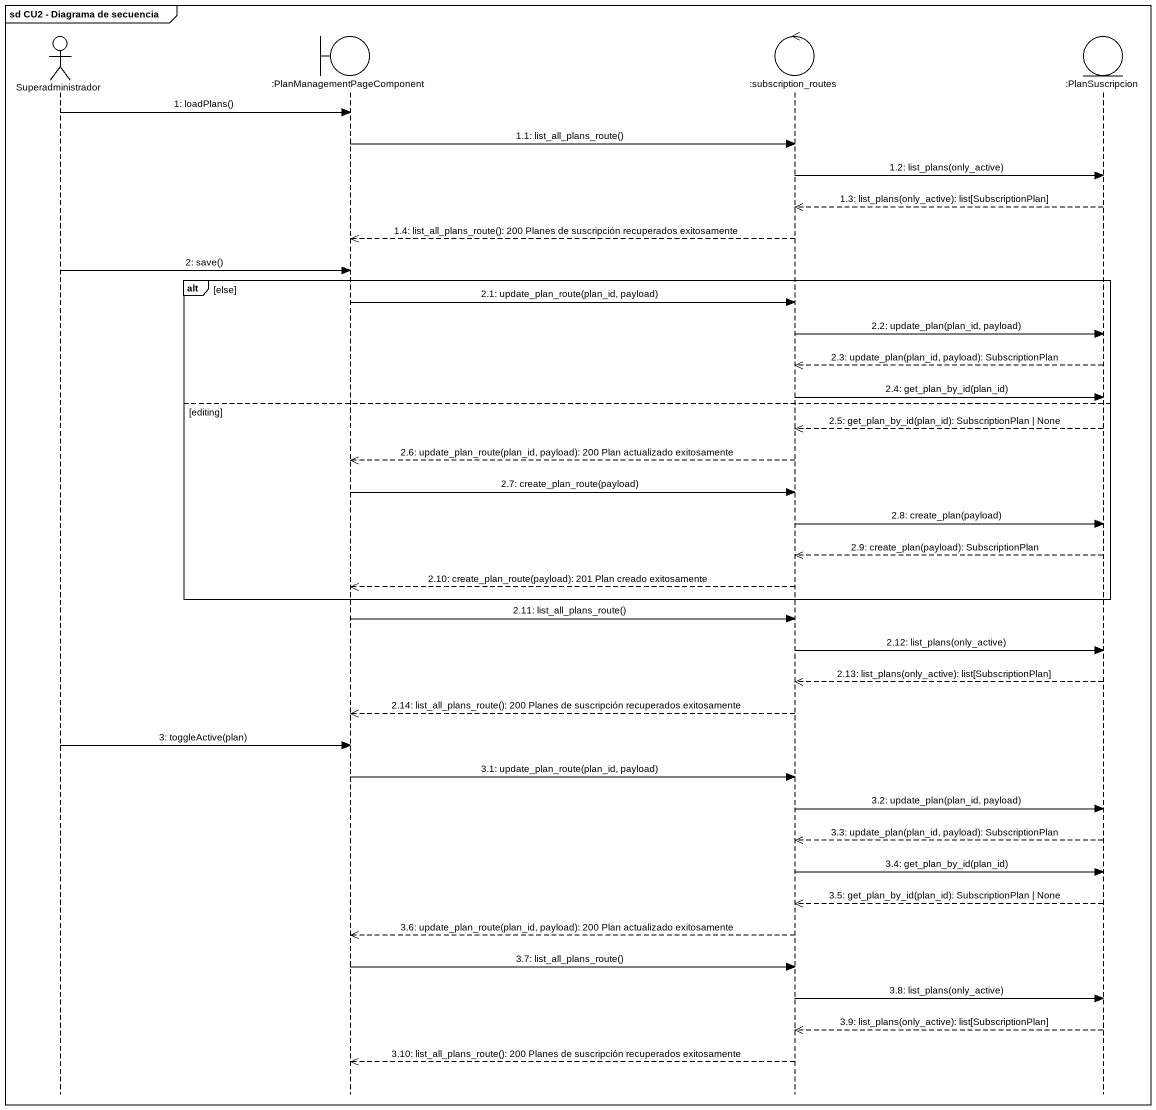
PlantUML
@startuml
mainframe sd CU2 - Diagrama de secuencia
hide footbox
actor Superadministrador
boundary ":PlanManagementPageComponent" as PlanManagementPageComponent
control ":subscription_routes" as subscription_routes
entity ":PlanSuscripcion" as PlanSuscripcion

Superadministrador -> PlanManagementPageComponent : 1: loadPlans()
PlanManagementPageComponent -> subscription_routes : 1.1: list_all_plans_route()
subscription_routes -> PlanSuscripcion : 1.2: list_plans(only_active)
PlanSuscripcion -->> subscription_routes : 1.3: list_plans(only_active): list[SubscriptionPlan]
subscription_routes -->> PlanManagementPageComponent : 1.4: list_all_plans_route(): 200 Planes de suscripción recuperados exitosamente
Superadministrador -> PlanManagementPageComponent : 2: save()
alt else
  PlanManagementPageComponent -> subscription_routes : 2.1: update_plan_route(plan_id, payload)
  subscription_routes -> PlanSuscripcion : 2.2: update_plan(plan_id, payload)
  PlanSuscripcion -->> subscription_routes : 2.3: update_plan(plan_id, payload): SubscriptionPlan
  subscription_routes -> PlanSuscripcion : 2.4: get_plan_by_id(plan_id)
else editing
  PlanSuscripcion -->> subscription_routes : 2.5: get_plan_by_id(plan_id): SubscriptionPlan | None
  subscription_routes -->> PlanManagementPageComponent : 2.6: update_plan_route(plan_id, payload): 200 Plan actualizado exitosamente
  PlanManagementPageComponent -> subscription_routes : 2.7: create_plan_route(payload)
  subscription_routes -> PlanSuscripcion : 2.8: create_plan(payload)
  PlanSuscripcion -->> subscription_routes : 2.9: create_plan(payload): SubscriptionPlan
  subscription_routes -->> PlanManagementPageComponent : 2.10: create_plan_route(payload): 201 Plan creado exitosamente
end
PlanManagementPageComponent -> subscription_routes : 2.11: list_all_plans_route()
subscription_routes -> PlanSuscripcion : 2.12: list_plans(only_active)
PlanSuscripcion -->> subscription_routes : 2.13: list_plans(only_active): list[SubscriptionPlan]
subscription_routes -->> PlanManagementPageComponent : 2.14: list_all_plans_route(): 200 Planes de suscripción recuperados exitosamente
Superadministrador -> PlanManagementPageComponent : 3: toggleActive(plan)
PlanManagementPageComponent -> subscription_routes : 3.1: update_plan_route(plan_id, payload)
subscription_routes -> PlanSuscripcion : 3.2: update_plan(plan_id, payload)
PlanSuscripcion -->> subscription_routes : 3.3: update_plan(plan_id, payload): SubscriptionPlan
subscription_routes -> PlanSuscripcion : 3.4: get_plan_by_id(plan_id)
PlanSuscripcion -->> subscription_routes : 3.5: get_plan_by_id(plan_id): SubscriptionPlan | None
subscription_routes -->> PlanManagementPageComponent : 3.6: update_plan_route(plan_id, payload): 200 Plan actualizado exitosamente
PlanManagementPageComponent -> subscription_routes : 3.7: list_all_plans_route()
subscription_routes -> PlanSuscripcion : 3.8: list_plans(only_active)
PlanSuscripcion -->> subscription_routes : 3.9: list_plans(only_active): list[SubscriptionPlan]
subscription_routes -->> PlanManagementPageComponent : 3.10: list_all_plans_route(): 200 Planes de suscripción recuperados exitosamente
@enduml
